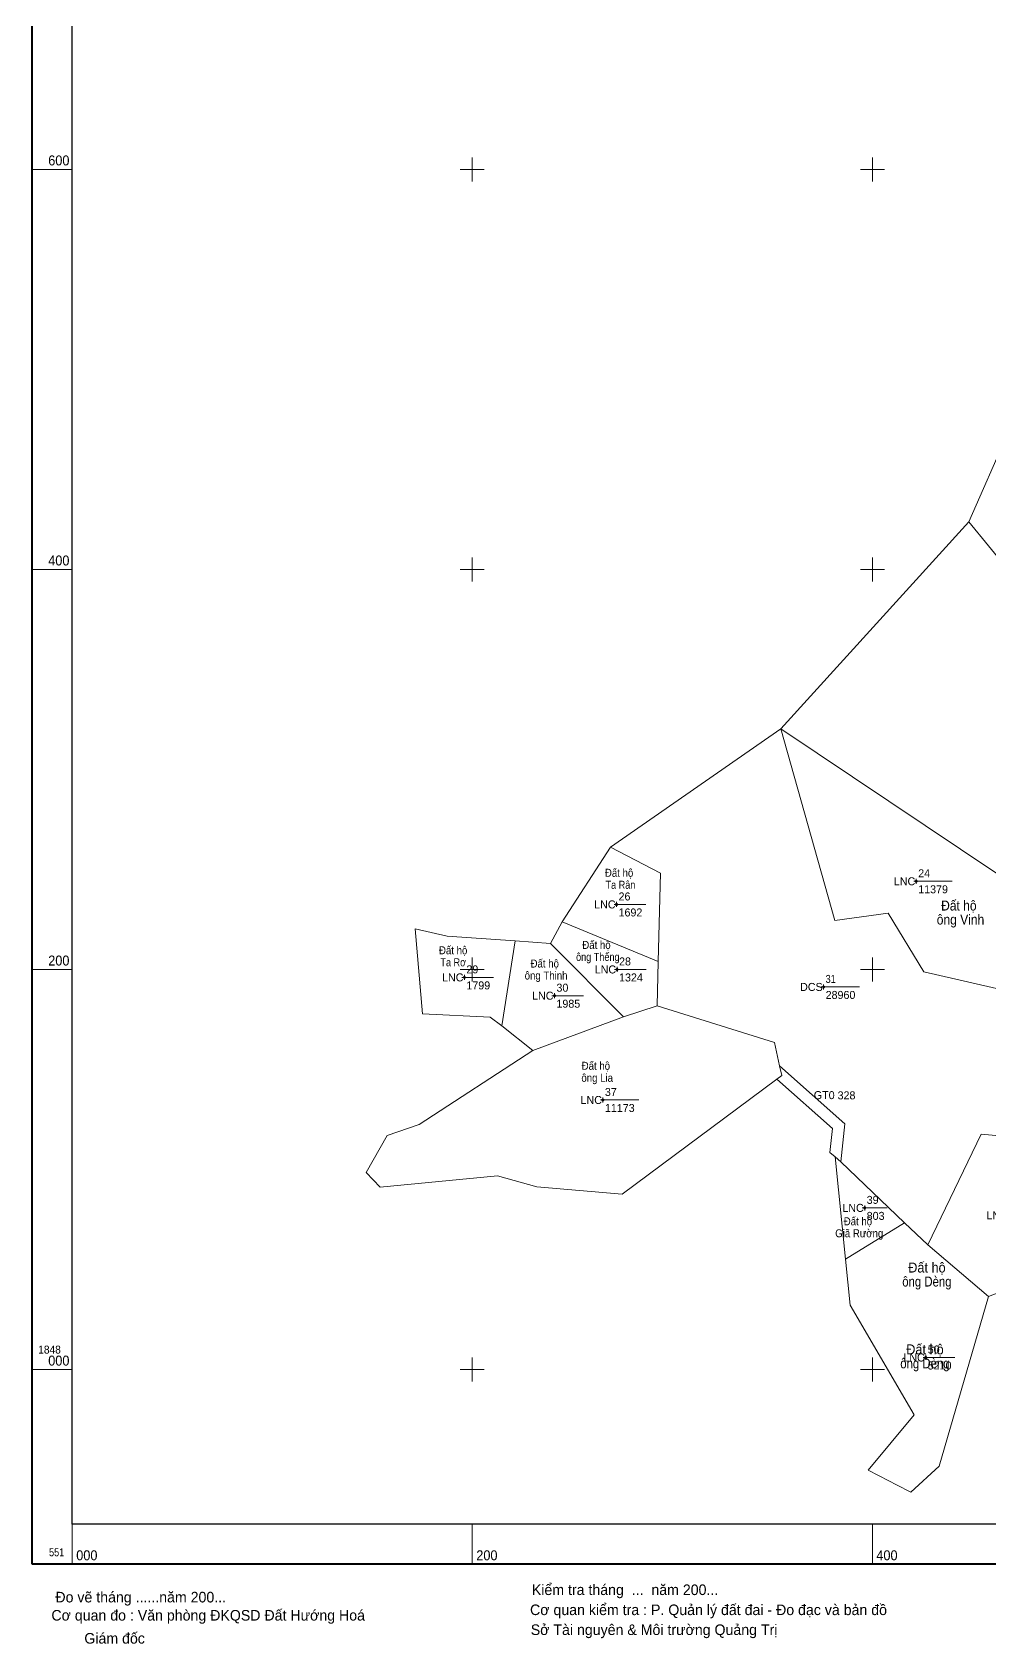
# Model space of a CAD drawing. Header units: metres. Extents: x 550980 to 552172, y 1847850 to 1849092.
# Drawn here: x 550980 to 551459, y 1847863 to 1848669 of the extents above; entities that cross this region are included whole.
import ezdxf
from ezdxf.enums import TextEntityAlignment as Align

# ---------------------------------------------------------------- set-up
doc = ezdxf.new("R2010")
doc.units = ezdxf.units.M
doc.header["$LTSCALE"] = 1.6
for name, color, linetype, lineweight in [('10', 7, 'Continuous', 13), ('11', 7, 'Continuous', 13), ('13', 7, 'Continuous', 13), ('22', 7, 'Continuous', 13), ('63', 7, 'Continuous', 13)]:
    doc.layers.add(name, color=color, linetype=linetype, lineweight=lineweight)
doc.layers.add('25', color=7, linetype='Continuous')

msp = doc.modelspace()

# ---------------------------------------------------------------- hatches: boundary and pattern name
at = {"layer": '11'}
for points in [[(551422.07, 1848244.12, 1), (551421.77, 1848244.12, 1)], [(551272.26, 1848232.55, 1), (551271.96, 1848232.55, 1)], [(551272.52, 1848200.05, 1), (551272.22, 1848200.05, 1)], [(551196.2, 1848196.08, 1), (551195.9, 1848196.08, 1)], [(551375.79, 1848191.31, 1), (551375.49, 1848191.31, 1)], [(551241.22, 1848186.93, 1), (551240.92, 1848186.93, 1)], [(551265.44, 1848134.8, 1), (551265.14, 1848134.8, 1)], [(551396.32, 1848080.85, 1), (551396.02, 1848080.85, 1)], [(551426.83, 1848006.06, 1), (551426.53, 1848006.06, 1)]]:
    msp.add_hatch(color=256, dxfattribs=at).paths.add_polyline_path(points)

# ---------------------------------------------------------------- linework, layer by layer
at = {"layer": '10'}
for p, q in [((551354.29, 1848320.33), (551269.12, 1848261.1)), ((551244.94, 1848223.78), (551269.12, 1848261.1)), ((551269.12, 1848261.1), (551294.04, 1848248.25)), ((551294.04, 1848248.25), (551292.85, 1848204)), ((551239.02, 1848213.08), (551244.94, 1848223.78)), ((551292.85, 1848204), (551244.94, 1848223.78)), ((551214.81, 1848171.87), (551221.35, 1848214.3)), ((551221.35, 1848214.3), (551239.02, 1848213.08)), ((551275.57, 1848176.32), (551239.02, 1848213.08)), ((551292.85, 1848204), (551292.42, 1848181.85)), ((551562.16, 1848167.91), (551425.68, 1848198.78)), ((551214.81, 1848171.87), (551208.9, 1848176.12)), ((551275.57, 1848176.32), (551230.27, 1848159.57)), ((551292.42, 1848181.85), (551275.57, 1848176.32)), ((551351.12, 1848163.55), (551292.42, 1848181.85)), ((551230.27, 1848159.57), (551214.81, 1848171.87)), ((551230.27, 1848159.57), (551173.48, 1848122.55)), ((551351.12, 1848163.55), (551353.64, 1848151.92)), ((551386.31, 1848122.92), (551353.64, 1848151.92)), ((551353.64, 1848151.92), (551354.72, 1848146.96)), ((551352.25, 1848145.13), (551354.72, 1848146.96)), ((551384.2, 1848103.85), (551386.31, 1848122.92)), ((551381.47, 1848106.45), (551378.68, 1848108.47)), ((551381.47, 1848106.45), (551384.2, 1848103.85)), ((551386.57, 1848055.26), (551381.47, 1848106.45)), ((551416.12, 1848073.42), (551386.57, 1848055.26)), ((551427.79, 1848062.3), (551458.07, 1848036.56)), ((551386.57, 1848055.26), (551388.86, 1848032.23)), ((551506.84, 1848055.41), (551458.07, 1848036.56)), ((551458.07, 1848036.56), (551433.39, 1847951.66)), ((551412.14, 1847942.35), (551408.23, 1847944.37))]:
    msp.add_line(p, q, dxfattribs=at)
for points in [[(551487.26, 1848512.43), (551448.24, 1848423.84), (551467.85, 1848399.91)], [(551448.24, 1848423.84), (551354.29, 1848320.33), (551516.3, 1848211.91)], [(551354.29, 1848320.33), (551381.19, 1848224.49), (551407.84, 1848228.24), (551425.68, 1848198.78)], [(551221.35, 1848214.3), (551187.47, 1848216.64), (551171.47, 1848220.29), (551175.13, 1848177.88), (551208.9, 1848176.12)], [(551352.25, 1848145.13), (551274.88, 1848087.75), (551232.21, 1848091.34), (551212.65, 1848096.82), (551154.01, 1848091.15), (551146.88, 1848098.51), (551157.5, 1848116.98), (551173.48, 1848122.55)], [(551352.25, 1848145.13), (551380.01, 1848120.49), (551378.68, 1848108.47)], [(551384.2, 1848103.85), (551416.12, 1848073.42), (551427.79, 1848062.3), (551454.32, 1848117.7), (551492.51, 1848114.24), (551528.66, 1848111.42), (551557.43, 1848108.73), (551594.67, 1848140.17)], [(551408.23, 1847944.37), (551397.85, 1847949.73), (551420.89, 1847977.45), (551388.86, 1848032.23)], [(551412.14, 1847942.35), (551419.2, 1847938.71), (551433.39, 1847951.66)]]:
    msp.add_lwpolyline(points, dxfattribs=at)
at = {"layer": '11'}
for p, q in [((551421.3, 1848244.12), (551420.67, 1848244.12)), ((551421.92, 1848245.37), (551421.92, 1848244.74)), ((551421.92, 1848243.5), (551421.92, 1848242.87)), ((551423.17, 1848244.12), (551422.55, 1848244.12)), ((551271.48, 1848232.55), (551270.86, 1848232.55)), ((551272.11, 1848233.8), (551272.11, 1848233.18)), ((551272.11, 1848231.92), (551272.11, 1848231.3)), ((551273.36, 1848232.55), (551272.74, 1848232.55)), ((551271.74, 1848200.05), (551271.12, 1848200.05)), ((551272.37, 1848201.3), (551272.37, 1848200.68)), ((551272.37, 1848199.42), (551272.37, 1848198.8)), ((551273.62, 1848200.05), (551273, 1848200.05)), ((551195.43, 1848196.08), (551194.8, 1848196.08)), ((551196.05, 1848197.33), (551196.05, 1848196.7)), ((551196.05, 1848195.46), (551196.05, 1848194.83)), ((551197.3, 1848196.08), (551196.68, 1848196.08)), ((551375.02, 1848191.31), (551374.39, 1848191.31)), ((551375.64, 1848192.56), (551375.64, 1848191.94)), ((551375.64, 1848190.68), (551375.64, 1848190.06)), ((551376.89, 1848191.31), (551376.26, 1848191.31)), ((551240.44, 1848186.93), (551239.82, 1848186.93)), ((551241.07, 1848188.18), (551241.07, 1848187.56)), ((551241.07, 1848186.3), (551241.07, 1848185.68)), ((551242.32, 1848186.93), (551241.69, 1848186.93)), ((551264.66, 1848134.8), (551264.04, 1848134.8)), ((551265.29, 1848136.05), (551265.29, 1848135.42)), ((551265.29, 1848134.18), (551265.29, 1848133.55)), ((551266.54, 1848134.8), (551265.92, 1848134.8)), ((551395.55, 1848080.85), (551394.92, 1848080.85)), ((551396.17, 1848082.1), (551396.17, 1848081.48)), ((551396.17, 1848080.22), (551396.17, 1848079.6)), ((551397.42, 1848080.85), (551396.8, 1848080.85)), ((551426.06, 1848006.06), (551425.43, 1848006.06)), ((551426.68, 1848007.31), (551426.68, 1848006.68)), ((551426.68, 1848005.44), (551426.68, 1848004.81)), ((551427.93, 1848006.06), (551427.31, 1848006.06))]:
    msp.add_line(p, q, dxfattribs=at)
for points in [[(551421.92, 1848244.74), (551421.3, 1848244.12), (551421.92, 1848243.5), (551422.55, 1848244.12)], [(551272.11, 1848233.18), (551271.48, 1848232.55), (551272.11, 1848231.92), (551272.74, 1848232.55)], [(551272.37, 1848200.68), (551271.74, 1848200.05), (551272.37, 1848199.42), (551273, 1848200.05)], [(551196.05, 1848196.7), (551195.43, 1848196.08), (551196.05, 1848195.46), (551196.68, 1848196.08)], [(551375.64, 1848191.94), (551375.02, 1848191.31), (551375.64, 1848190.68), (551376.26, 1848191.31)], [(551241.07, 1848187.56), (551240.44, 1848186.93), (551241.07, 1848186.3), (551241.69, 1848186.93)], [(551265.29, 1848135.42), (551264.66, 1848134.8), (551265.29, 1848134.18), (551265.92, 1848134.8)], [(551396.17, 1848081.48), (551395.55, 1848080.85), (551396.17, 1848080.22), (551396.8, 1848080.85)], [(551426.68, 1848006.68), (551426.06, 1848006.06), (551426.68, 1848005.44), (551427.31, 1848006.06)]]:
    msp.add_lwpolyline(points, close=True, dxfattribs=at)
for centre in [(551421.92, 1848244.12), (551272.11, 1848232.55), (551272.37, 1848200.05), (551196.05, 1848196.08), (551375.64, 1848191.31), (551241.07, 1848186.93), (551265.29, 1848134.8), (551396.17, 1848080.85), (551426.68, 1848006.06)]:
    msp.add_circle(centre, 0.15, dxfattribs=at)
at = {"layer": '13'}
for p, q in [((551422.92, 1848244.12), (551439.92, 1848244.12)), ((551273.11, 1848232.55), (551286.71, 1848232.55)), ((551273.37, 1848200.05), (551286.97, 1848200.05)), ((551197.05, 1848196.08), (551210.65, 1848196.08)), ((551376.64, 1848191.31), (551393.64, 1848191.31)), ((551242.07, 1848186.93), (551255.67, 1848186.93)), ((551266.29, 1848134.8), (551283.29, 1848134.8)), ((551397.17, 1848080.85), (551407.37, 1848080.85)), ((551427.68, 1848006.06), (551441.28, 1848006.06))]:
    msp.add_line(p, q, dxfattribs=at)
at = {"layer": '22'}
msp.add_lwpolyline([(551000, 1848000), (551000, 1849000), (552000, 1849000)], dxfattribs=at)
at = {"layer": '63'}
for p, q in [((551200, 1848594), (551200, 1848606)), ((551400, 1848594), (551400, 1848606)), ((550980, 1848600), (551000, 1848600)), ((551194, 1848600), (551206, 1848600)), ((551394, 1848600), (551406, 1848600)), ((550980, 1848400), (551000, 1848400)), ((551194, 1848400), (551206, 1848400)), ((551200, 1848394), (551200, 1848406)), ((551394, 1848400), (551406, 1848400)), ((551400, 1848394), (551400, 1848406)), ((550980, 1848200), (551000, 1848200)), ((551194, 1848200), (551206, 1848200)), ((551200, 1848194), (551200, 1848206)), ((551394, 1848200), (551406, 1848200)), ((551400, 1848194), (551400, 1848206)), ((551200, 1847994), (551200, 1848006)), ((551400, 1847994), (551400, 1848006)), ((550980, 1848000), (551000, 1848000)), ((551194, 1848000), (551206, 1848000)), ((551394, 1848000), (551406, 1848000)), ((551000, 1847902.68), (551000, 1847922.68)), ((551200, 1847902.68), (551200, 1847922.68)), ((551400, 1847902.68), (551400, 1847922.68))]:
    msp.add_line(p, q, dxfattribs=at)
at = {"layer": '63', "lineweight": 40}
msp.add_lwpolyline([(550980, 1847902.68), (550980, 1849020), (552153.83, 1849020), (552153.83, 1847902.68)], close=True, dxfattribs=at)
at = {"layer": '63', "lineweight": 25}
msp.add_lwpolyline([(551000, 1847922.68), (551000, 1849000), (552133.83, 1849000), (552133.83, 1847922.68)], close=True, dxfattribs=at)

# ---------------------------------------------------------------- texts
at = {"layer": '13'}
for s, p in [('24', (551422.92, 1848246.12)), ('11379', (551422.92, 1848238.12)), ('26', (551273.11, 1848234.55)), ('1692', (551273.11, 1848226.55)), ('29', (551197.05, 1848198.08)), ('28', (551273.37, 1848202.05)), ('1799', (551197.05, 1848190.08)), ('30', (551242.07, 1848188.93)), ('1324', (551273.37, 1848194.05)), ('1985', (551242.07, 1848180.93)), ('28960', (551376.64, 1848185.31)), ('37', (551266.29, 1848136.8)), ('328', (551382.62, 1848135.11)), ('11173', (551266.29, 1848128.8)), ('39', (551397.17, 1848082.85)), ('803', (551397.17, 1848074.85)), ('50', (551427.68, 1848008.06)), ('5210', (551427.68, 1848000.06))]:
    msp.add_text(s, height=4, dxfattribs=at).set_placement(p)
for s, p in [('LNC', (551421.45, 1848242.12)), ('LNC', (551271.64, 1848230.55)), ('LNC', (551271.9, 1848198.05)), ('LNC', (551195.58, 1848194.08)), ('DCS', (551375.17, 1848189.31)), ('LNC', (551240.6, 1848184.93)), ('LNC', (551264.82, 1848132.8)), ('GT0', (551381.14, 1848135.22)), ('LNC', (551395.7, 1848078.85)), ('LNC', (551467.75, 1848075.13)), ('LNC', (551426.21, 1848004.06))]:
    msp.add_text(s, height=4, dxfattribs=at).set_placement(p, align=Align.RIGHT)
at = {"layer": '13', "width": 0.85}
msp.add_text('31', height=4, dxfattribs=at).set_placement((551376.64, 1848193.31))
at = {"layer": '25'}
for s, height, width, p in [('Đất hộ ', 4, 0.9, (551274.06, 1848246.38)), ('Ta Rân', 4, 0.85, (551274.06, 1848240.38)), ('Đất hộ ', 5, 0.9, (551444.08, 1848229.51)), ('ông Vinh', 5, 0.9, (551444.08, 1848222.51)), ('Đất hộ ', 4, 0.9, (551262.75, 1848210.32)), ('Đất hộ ', 4, 0.9, (551191.11, 1848207.64)), ('ông Thếng', 4, 0.85, (551262.75, 1848204.32)), ('Ta Rơ ', 4, 0.85, (551191.11, 1848201.64)), ('ông Thinh', 4, 0.9, (551236.89, 1848195.02)), ('Đất hộ ', 4, 0.9, (551236.89, 1848201.02)), ('Đất hộ ', 4, 0.9, (551262.44, 1848149.89)), ('ông Lia', 4, 0.9, (551262.44, 1848143.89)), ('Giã Rường', 4, 0.9, (551393.45, 1848066.15)), ('Đất hộ ', 4, 0.9, (551393.45, 1848072.15)), ('Đất hộ', 5, 0.95, (551427.28, 1848048.54)), ('ông Dèng', 5, 0.85, (551427.27, 1848041.54)), ('Đất hộ', 5, 0.95, (551426.29, 1848007.63)), ('ông Dèng', 5, 0.85, (551426.28, 1848000.63))]:
    msp.add_text(s, height=height, dxfattribs=dict(at, width=width)).set_placement(p, align=Align.CENTER)
at = {"layer": '63', "width": 0.95}
for s, height, p in [('600', 5, (550988, 1848602)), ('400', 5, (550988, 1848402)), ('200', 5, (550988, 1848202)), ('1848', 4, (550983, 1848008)), ('000', 5, (550988, 1848002)), ('000', 5, (551002, 1847904.68)), ('200', 5, (551202, 1847904.68)), ('400', 5, (551402, 1847904.68))]:
    msp.add_text(s, height=height, dxfattribs=at).set_placement(p)
at = {"layer": '63', "width": 0.85}
msp.add_text('551', height=4, dxfattribs=at).set_placement((550996, 1847906.68), align=Align.RIGHT)
at = {"layer": '63'}
for s, p in [('Kiểm tra tháng  ...  năm 200...', (551229.77, 1847887.3)), ('Đo vẽ tháng ......năm 200...', (550991.57, 1847883.62)), ('Cơ quan đo : Văn phòng ĐKQSD Đất Hướng Hoá', (550989.59, 1847874.54)), ('Cơ quan kiểm tra : P. Quản lý đất đai - Đo đạc và bản đồ', (551228.87, 1847877.28)), ('Giám đốc', (551006.05, 1847863.02)), ('Sở Tài nguyên & Môi trường Quảng Trị', (551229.23, 1847867.32))]:
    msp.add_text(s, height=5.29, dxfattribs=at).set_placement(p)

doc.saveas('drawing.dxf')
